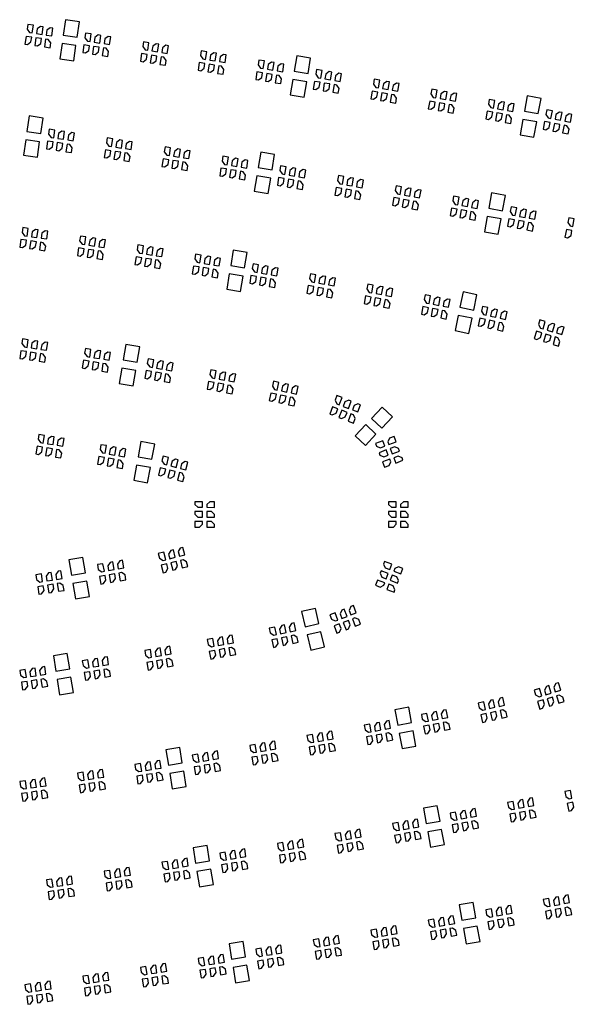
# Model space of a CAD drawing. Header units: millimetres. Extents: x -14 to 154, y 14 to 91.
# Drawn here: x 76.2 to 115.6, y 17.6 to 87.4 of the extents above; entities that cross this region are included whole.
import ezdxf

# ---------------------------------------------------------------- set-up
doc = ezdxf.new("R2010")
doc.units = ezdxf.units.MM
doc.header["$MEASUREMENT"] = 0
doc.layers.add('top - solder resist', color=120, linetype='Continuous', true_color=0x00ffcc)

msp = doc.modelspace()

# ---------------------------------------------------------------- linework, layer by layer
at = {"layer": 'top - solder resist'}
for points in [[(80.492, 87.214), (79.503, 87.361), (79.341, 86.273), (80.33, 86.126)], [(77.222, 86.963), (76.827, 87.021), (76.777, 86.683), (76.953, 86.447), (77.143, 86.419)], [(77.835, 86.318), (77.915, 86.862), (77.725, 86.89), (77.489, 86.714), (77.44, 86.376)], [(78.528, 86.216), (78.608, 86.76), (78.418, 86.788), (78.182, 86.613), (78.132, 86.274)], [(76.703, 86.18), (76.624, 85.636), (76.814, 85.608), (77.05, 85.784), (77.099, 86.122)], [(77.396, 86.079), (77.316, 85.535), (77.506, 85.507), (77.742, 85.683), (77.792, 86.021)], [(78.009, 85.433), (78.405, 85.375), (78.454, 85.714), (78.279, 85.95), (78.089, 85.977)], [(81.322, 86.357), (80.926, 86.416), (80.875, 86.078), (81.05, 85.841), (81.24, 85.813)], [(81.932, 85.709), (82.014, 86.252), (81.824, 86.281), (81.587, 86.106), (81.537, 85.768)], [(82.624, 85.604), (82.706, 86.148), (82.516, 86.177), (82.28, 86.002), (82.229, 85.664)], [(80.242, 85.532), (79.253, 85.679), (79.091, 84.591), (80.08, 84.444)], [(80.8, 85.576), (80.718, 85.032), (80.908, 85.003), (81.144, 85.178), (81.195, 85.516)], [(81.492, 85.471), (81.41, 84.928), (81.6, 84.899), (81.836, 85.074), (81.887, 85.412)], [(82.102, 84.823), (82.498, 84.764), (82.549, 85.102), (82.374, 85.339), (82.184, 85.367)], [(85.419, 85.733), (85.023, 85.795), (84.971, 85.457), (85.145, 85.219), (85.335, 85.19)], [(86.026, 85.083), (86.11, 85.626), (85.921, 85.656), (85.683, 85.482), (85.631, 85.144)], [(86.718, 84.976), (86.802, 85.519), (86.612, 85.549), (86.375, 85.375), (86.323, 85.037)], [(89.513, 85.093), (89.118, 85.156), (89.064, 84.818), (89.237, 84.58), (89.427, 84.55)], [(84.893, 84.954), (84.809, 84.411), (84.999, 84.382), (85.236, 84.555), (85.289, 84.893)], [(85.585, 84.847), (85.501, 84.304), (85.691, 84.275), (85.928, 84.448), (85.981, 84.786)], [(86.193, 84.197), (86.588, 84.136), (86.64, 84.474), (86.467, 84.711), (86.277, 84.74)], [(90.118, 84.44), (90.204, 84.984), (90.015, 85.014), (89.777, 84.841), (89.723, 84.503)], [(90.809, 84.33), (90.896, 84.874), (90.706, 84.904), (90.468, 84.731), (90.414, 84.393)], [(93.605, 84.437), (93.21, 84.501), (93.155, 84.163), (93.327, 83.925), (93.516, 83.894)], [(96.878, 84.634), (95.891, 84.797), (95.712, 83.711), (96.698, 83.548)], [(88.985, 84.317), (88.898, 83.774), (89.088, 83.743), (89.326, 83.916), (89.38, 84.254)], [(89.676, 84.207), (89.59, 83.664), (89.779, 83.634), (90.017, 83.806), (90.071, 84.144)], [(90.281, 83.554), (90.676, 83.491), (90.73, 83.829), (90.557, 84.067), (90.367, 84.097)], [(94.207, 83.781), (94.296, 84.324), (94.106, 84.355), (93.867, 84.183), (93.812, 83.845)], [(94.898, 83.668), (94.987, 84.211), (94.797, 84.242), (94.558, 84.07), (94.503, 83.733)], [(97.694, 83.763), (97.299, 83.829), (97.243, 83.491), (97.414, 83.252), (97.603, 83.22)], [(93.073, 83.662), (92.985, 83.119), (93.174, 83.088), (93.413, 83.26), (93.468, 83.598)], [(93.764, 83.549), (93.675, 83.006), (93.865, 82.976), (94.104, 83.147), (94.159, 83.485)], [(94.366, 82.894), (94.761, 82.829), (94.816, 83.167), (94.644, 83.406), (94.455, 83.437)], [(96.601, 82.956), (95.614, 83.119), (95.435, 82.034), (96.421, 81.871)], [(98.293, 83.105), (98.384, 83.647), (98.195, 83.679), (97.955, 83.508), (97.899, 83.171)], [(98.984, 82.989), (99.075, 83.532), (98.885, 83.563), (98.646, 83.393), (98.589, 83.055)], [(101.78, 83.072), (101.386, 83.14), (101.328, 82.803), (101.498, 82.563), (101.687, 82.53)], [(97.159, 82.99), (97.068, 82.448), (97.258, 82.416), (97.497, 82.587), (97.554, 82.924)], [(97.849, 82.875), (97.759, 82.332), (97.948, 82.301), (98.187, 82.472), (98.244, 82.809)], [(98.449, 82.217), (98.844, 82.151), (98.9, 82.488), (98.729, 82.728), (98.54, 82.759)], [(102.377, 82.412), (102.47, 82.954), (102.281, 82.986), (102.041, 82.817), (101.983, 82.479)], [(103.067, 82.293), (103.16, 82.836), (102.971, 82.868), (102.73, 82.698), (102.673, 82.361)], [(105.863, 82.365), (105.469, 82.434), (105.41, 82.098), (105.579, 81.857), (105.768, 81.824)], [(101.242, 82.302), (101.149, 81.76), (101.338, 81.728), (101.578, 81.897), (101.636, 82.235)], [(101.932, 82.184), (101.839, 81.642), (102.028, 81.609), (102.268, 81.779), (102.326, 82.116)], [(102.529, 81.523), (102.923, 81.456), (102.981, 81.793), (102.811, 82.033), (102.622, 82.065)], [(106.458, 81.702), (106.553, 82.244), (106.364, 82.277), (106.123, 82.108), (106.064, 81.772)], [(107.147, 81.581), (107.242, 82.123), (107.053, 82.156), (106.812, 81.987), (106.753, 81.651)], [(109.944, 81.642), (109.55, 81.713), (109.489, 81.376), (109.657, 81.135), (109.846, 81.101)], [(113.219, 81.787), (112.235, 81.966), (112.039, 80.883), (113.023, 80.705)], [(105.322, 81.597), (105.227, 81.056), (105.416, 81.022), (105.657, 81.191), (105.716, 81.528)], [(106.012, 81.476), (105.917, 80.934), (106.106, 80.901), (106.346, 81.07), (106.406, 81.407)], [(106.606, 80.813), (107, 80.744), (107.059, 81.081), (106.89, 81.322), (106.701, 81.355)], [(110.535, 80.977), (110.633, 81.518), (110.444, 81.552), (110.202, 81.384), (110.142, 81.048)], [(111.224, 80.853), (111.322, 81.394), (111.133, 81.428), (110.891, 81.261), (110.831, 80.924)], [(114.021, 80.903), (113.628, 80.975), (113.566, 80.639), (113.733, 80.397), (113.922, 80.362)], [(77.91, 80.393), (76.92, 80.538), (76.761, 79.449), (77.751, 79.305)], [(109.4, 80.876), (109.302, 80.335), (109.491, 80.301), (109.733, 80.469), (109.793, 80.806)], [(110.089, 80.752), (109.991, 80.211), (110.18, 80.177), (110.422, 80.345), (110.482, 80.682)], [(110.68, 80.087), (111.074, 80.017), (111.134, 80.353), (110.967, 80.595), (110.778, 80.629)], [(112.915, 80.114), (111.931, 80.293), (111.735, 79.211), (112.719, 79.032)], [(114.61, 80.236), (114.71, 80.777), (114.521, 80.812), (114.279, 80.644), (114.217, 80.308)], [(115.299, 80.109), (115.398, 80.65), (115.209, 80.685), (114.967, 80.518), (114.905, 80.182)], [(78.746, 79.537), (78.35, 79.596), (78.3, 79.257), (78.475, 79.021), (78.665, 78.993)], [(113.474, 80.139), (113.375, 79.599), (113.564, 79.564), (113.806, 79.731), (113.868, 80.067)], [(114.163, 80.013), (114.063, 79.472), (114.252, 79.437), (114.494, 79.604), (114.556, 79.941)], [(114.752, 79.346), (115.145, 79.273), (115.207, 79.61), (115.04, 79.852), (114.851, 79.887)], [(77.664, 78.711), (76.675, 78.855), (76.516, 77.767), (77.505, 77.622)], [(79.357, 78.89), (79.438, 79.434), (79.248, 79.462), (79.012, 79.287), (78.962, 78.949)], [(80.05, 78.787), (80.13, 79.331), (79.941, 79.359), (79.704, 79.184), (79.654, 78.846)], [(82.851, 78.919), (82.456, 78.98), (82.404, 78.642), (82.578, 78.405), (82.768, 78.375)], [(83.46, 78.269), (83.543, 78.813), (83.353, 78.842), (83.116, 78.668), (83.064, 78.33)], [(78.225, 78.755), (78.144, 78.211), (78.334, 78.183), (78.571, 78.358), (78.621, 78.696)], [(78.918, 78.652), (78.837, 78.108), (79.027, 78.08), (79.263, 78.255), (79.313, 78.593)], [(79.529, 78.005), (79.925, 77.946), (79.975, 78.285), (79.8, 78.521), (79.61, 78.549)], [(82.327, 78.14), (82.243, 77.596), (82.433, 77.567), (82.67, 77.741), (82.722, 78.079)], [(84.152, 78.163), (84.235, 78.707), (84.045, 78.736), (83.808, 78.562), (83.756, 78.224)], [(86.954, 78.281), (86.559, 78.344), (86.505, 78.006), (86.678, 77.768), (86.868, 77.738)], [(87.559, 77.628), (87.645, 78.171), (87.456, 78.201), (87.218, 78.028), (87.164, 77.691)], [(83.019, 78.033), (82.935, 77.49), (83.125, 77.461), (83.362, 77.635), (83.414, 77.973)], [(83.627, 77.383), (84.022, 77.323), (84.074, 77.661), (83.9, 77.898), (83.711, 77.927)], [(86.425, 77.504), (86.339, 76.961), (86.529, 76.931), (86.767, 77.104), (86.821, 77.441)], [(88.25, 77.518), (88.337, 78.061), (88.147, 78.091), (87.909, 77.919), (87.855, 77.581)], [(91.053, 77.622), (90.658, 77.686), (90.603, 77.349), (90.775, 77.11), (90.964, 77.079)], [(91.655, 76.966), (91.744, 77.508), (91.554, 77.539), (91.315, 77.368), (91.26, 77.03)], [(94.33, 77.815), (93.344, 77.979), (93.163, 76.894), (94.15, 76.73)], [(87.117, 77.394), (87.031, 76.851), (87.22, 76.821), (87.458, 76.994), (87.512, 77.332)], [(87.722, 76.741), (88.117, 76.679), (88.171, 77.016), (87.998, 77.254), (87.808, 77.284)], [(90.521, 76.848), (90.432, 76.305), (90.621, 76.274), (90.86, 76.445), (90.916, 76.783)], [(92.346, 76.852), (92.435, 77.395), (92.245, 77.426), (92.006, 77.255), (91.951, 76.917)], [(95.149, 76.942), (94.755, 77.009), (94.698, 76.671), (94.868, 76.432), (95.057, 76.4)], [(95.747, 76.283), (95.839, 76.825), (95.65, 76.857), (95.41, 76.687), (95.353, 76.35)], [(96.438, 76.166), (96.529, 76.708), (96.34, 76.74), (96.1, 76.57), (96.043, 76.233)], [(91.212, 76.734), (91.123, 76.192), (91.312, 76.161), (91.551, 76.332), (91.606, 76.67)], [(91.813, 76.078), (92.208, 76.014), (92.263, 76.351), (92.092, 76.59), (91.902, 76.621)], [(94.051, 76.138), (93.065, 76.302), (92.884, 75.217), (93.87, 75.053)], [(94.613, 76.171), (94.521, 75.628), (94.71, 75.596), (94.95, 75.767), (95.007, 76.104)], [(95.303, 76.054), (95.211, 75.511), (95.401, 75.479), (95.64, 75.65), (95.697, 75.987)], [(99.241, 76.242), (98.847, 76.31), (98.789, 75.973), (98.958, 75.733), (99.147, 75.7)], [(99.836, 75.58), (99.931, 76.121), (99.742, 76.154), (99.501, 75.985), (99.442, 75.648)], [(95.901, 75.395), (96.296, 75.328), (96.353, 75.665), (96.182, 75.905), (95.993, 75.937)], [(98.701, 75.473), (98.607, 74.931), (98.796, 74.898), (99.037, 75.067), (99.095, 75.404)], [(99.391, 75.353), (99.296, 74.811), (99.486, 74.778), (99.726, 74.947), (99.785, 75.284)], [(100.526, 75.459), (100.621, 76.001), (100.431, 76.034), (100.191, 75.865), (100.132, 75.528)], [(103.33, 75.521), (102.936, 75.592), (102.876, 75.255), (103.044, 75.014), (103.233, 74.98)], [(103.922, 74.856), (104.019, 75.398), (103.83, 75.432), (103.589, 75.264), (103.528, 74.927)], [(99.986, 74.691), (100.38, 74.622), (100.439, 74.959), (100.27, 75.199), (100.081, 75.232)], [(102.786, 74.755), (102.689, 74.214), (102.878, 74.18), (103.12, 74.348), (103.18, 74.685)], [(104.611, 74.733), (104.708, 75.274), (104.519, 75.308), (104.278, 75.14), (104.217, 74.803)], [(107.415, 74.782), (107.022, 74.854), (106.96, 74.518), (107.127, 74.275), (107.316, 74.241)], [(108.004, 74.114), (108.104, 74.655), (107.915, 74.69), (107.673, 74.523), (107.611, 74.186)], [(110.695, 74.912), (109.712, 75.095), (109.511, 74.013), (110.494, 73.83)], [(103.475, 74.632), (103.378, 74.09), (103.567, 74.056), (103.809, 74.224), (103.869, 74.561)], [(104.067, 73.967), (104.461, 73.896), (104.521, 74.233), (104.353, 74.474), (104.164, 74.508)], [(106.868, 74.018), (106.769, 73.477), (106.957, 73.442), (107.2, 73.609), (107.261, 73.946)], [(108.693, 73.987), (108.792, 74.528), (108.603, 74.563), (108.361, 74.396), (108.299, 74.06)], [(111.497, 74.024), (111.104, 74.098), (111.04, 73.762), (111.206, 73.519), (111.395, 73.483)], [(107.556, 73.891), (107.457, 73.35), (107.646, 73.316), (107.888, 73.483), (107.95, 73.819)], [(108.145, 73.224), (108.539, 73.151), (108.601, 73.488), (108.434, 73.73), (108.245, 73.765)], [(110.384, 73.24), (109.401, 73.423), (109.199, 72.342), (110.183, 72.159)], [(110.946, 73.262), (110.844, 72.722), (111.033, 72.686), (111.276, 72.852), (111.339, 73.188)], [(112.083, 73.354), (112.185, 73.894), (111.996, 73.93), (111.753, 73.764), (111.69, 73.428)], [(112.771, 73.224), (112.873, 73.764), (112.684, 73.8), (112.441, 73.634), (112.378, 73.298)], [(115.58, 73.249), (115.188, 73.327), (115.121, 72.992), (115.284, 72.747), (115.472, 72.71)], [(76.86, 72.574), (76.465, 72.632), (76.415, 72.293), (76.591, 72.058), (76.781, 72.03)], [(111.634, 73.133), (111.532, 72.592), (111.721, 72.557), (111.964, 72.723), (112.027, 73.059)], [(112.22, 72.463), (112.613, 72.389), (112.677, 72.725), (112.511, 72.968), (112.322, 73.003)], [(77.474, 71.929), (77.553, 72.474), (77.363, 72.501), (77.127, 72.325), (77.078, 71.987)], [(78.167, 71.829), (78.246, 72.373), (78.056, 72.401), (77.82, 72.225), (77.771, 71.886)], [(80.949, 71.97), (80.553, 72.03), (80.502, 71.692), (80.676, 71.455), (80.866, 71.426)], [(81.558, 71.321), (81.641, 71.865), (81.451, 71.894), (81.214, 71.719), (81.163, 71.381)], [(115.021, 72.494), (114.914, 71.954), (115.102, 71.917), (115.347, 72.08), (115.414, 72.415)], [(76.342, 71.791), (76.263, 71.247), (76.453, 71.219), (76.689, 71.395), (76.738, 71.733)], [(77.035, 71.69), (76.956, 71.146), (77.146, 71.118), (77.382, 71.294), (77.431, 71.632)], [(77.649, 71.045), (78.044, 70.987), (78.094, 71.326), (77.918, 71.562), (77.728, 71.589)], [(80.426, 71.19), (80.343, 70.646), (80.533, 70.617), (80.77, 70.791), (80.821, 71.129)], [(82.25, 71.216), (82.333, 71.76), (82.143, 71.788), (81.906, 71.614), (81.855, 71.276)], [(85.033, 71.339), (84.638, 71.402), (84.585, 71.064), (84.757, 70.826), (84.947, 70.796)], [(85.638, 70.686), (85.725, 71.229), (85.535, 71.259), (85.297, 71.087), (85.243, 70.749)], [(81.118, 71.084), (81.035, 70.541), (81.225, 70.512), (81.462, 70.686), (81.513, 71.024)], [(81.727, 70.436), (82.123, 70.375), (82.174, 70.714), (82, 70.95), (81.81, 70.979)], [(84.505, 70.562), (84.419, 70.019), (84.608, 69.989), (84.846, 70.162), (84.9, 70.499)], [(86.33, 70.576), (86.416, 71.12), (86.226, 71.15), (85.988, 70.977), (85.935, 70.639)], [(89.114, 70.681), (88.719, 70.746), (88.663, 70.409), (88.834, 70.17), (89.024, 70.138)], [(89.714, 70.024), (89.804, 70.567), (89.615, 70.598), (89.376, 70.427), (89.32, 70.089)], [(90.405, 69.91), (90.495, 70.452), (90.305, 70.484), (90.066, 70.313), (90.01, 69.975)], [(92.382, 70.87), (91.396, 71.036), (91.213, 69.951), (92.199, 69.785)], [(85.196, 70.452), (85.11, 69.909), (85.3, 69.879), (85.538, 70.052), (85.591, 70.39)], [(85.802, 69.8), (86.197, 69.737), (86.25, 70.075), (86.077, 70.313), (85.888, 70.343)], [(88.58, 69.908), (88.49, 69.365), (88.68, 69.334), (88.919, 69.505), (88.975, 69.842)], [(89.271, 69.793), (89.181, 69.251), (89.37, 69.22), (89.61, 69.391), (89.665, 69.728)], [(93.189, 69.996), (92.795, 70.064), (92.737, 69.727), (92.907, 69.487), (93.096, 69.454)], [(93.786, 69.335), (93.879, 69.877), (93.69, 69.91), (93.45, 69.74), (93.392, 69.403)], [(94.476, 69.217), (94.569, 69.759), (94.38, 69.791), (94.14, 69.622), (94.081, 69.284)], [(89.872, 69.137), (90.266, 69.071), (90.322, 69.409), (90.151, 69.648), (89.961, 69.679)], [(92.099, 69.193), (91.113, 69.36), (90.93, 68.275), (91.916, 68.109)], [(92.651, 69.226), (92.558, 68.684), (92.747, 68.652), (92.987, 68.821), (93.045, 69.159)], [(93.341, 69.108), (93.247, 68.566), (93.437, 68.533), (93.677, 68.703), (93.735, 69.04)], [(97.26, 69.285), (96.867, 69.355), (96.806, 69.019), (96.975, 68.777), (97.164, 68.744)], [(97.853, 68.621), (97.949, 69.162), (97.76, 69.196), (97.519, 69.028), (97.459, 68.691)], [(98.542, 68.497), (98.639, 69.039), (98.45, 69.073), (98.208, 68.904), (98.148, 68.568)], [(93.937, 68.447), (94.331, 68.379), (94.389, 68.716), (94.22, 68.956), (94.031, 68.989)], [(96.717, 68.519), (96.62, 67.977), (96.809, 67.943), (97.051, 68.112), (97.111, 68.448)], [(97.406, 68.396), (97.309, 67.854), (97.498, 67.82), (97.74, 67.989), (97.8, 68.325)], [(101.327, 68.549), (100.933, 68.622), (100.871, 68.285), (101.038, 68.043), (101.227, 68.008)], [(101.915, 67.881), (102.015, 68.422), (101.826, 68.457), (101.584, 68.29), (101.522, 67.954)], [(97.999, 67.731), (98.392, 67.661), (98.452, 67.997), (98.284, 68.239), (98.095, 68.272)], [(100.779, 67.786), (100.679, 67.245), (100.868, 67.21), (101.11, 67.377), (101.172, 67.713)], [(102.604, 67.754), (102.703, 68.295), (102.515, 68.33), (102.272, 68.163), (102.21, 67.827)], [(105.388, 67.79), (104.996, 67.865), (104.932, 67.529), (105.097, 67.286), (105.286, 67.25)], [(105.973, 67.119), (106.076, 67.659), (105.888, 67.695), (105.644, 67.53), (105.58, 67.194)], [(108.677, 67.868), (107.699, 68.074), (107.472, 66.997), (108.451, 66.792)], [(101.467, 67.659), (101.367, 67.118), (101.556, 67.083), (101.799, 67.25), (101.861, 67.586)], [(102.056, 66.991), (102.449, 66.918), (102.511, 67.254), (102.344, 67.497), (102.156, 67.532)], [(104.837, 67.03), (104.734, 66.489), (104.922, 66.453), (105.166, 66.619), (105.23, 66.955)], [(106.661, 66.988), (106.764, 67.528), (106.575, 67.564), (106.332, 67.399), (106.268, 67.063)], [(109.452, 66.96), (109.061, 67.046), (108.988, 66.712), (109.147, 66.464), (109.334, 66.423)], [(105.524, 66.899), (105.421, 66.359), (105.61, 66.323), (105.853, 66.488), (105.917, 66.824)], [(106.109, 66.228), (106.502, 66.153), (106.566, 66.489), (106.401, 66.732), (106.212, 66.768)], [(108.328, 66.205), (107.349, 66.41), (107.123, 65.334), (108.101, 65.128)], [(110.018, 66.273), (110.136, 66.811), (109.948, 66.852), (109.701, 66.693), (109.628, 66.359)], [(110.702, 66.124), (110.82, 66.661), (110.632, 66.702), (110.384, 66.543), (110.311, 66.209)], [(108.88, 66.216), (108.762, 65.678), (108.949, 65.637), (109.197, 65.796), (109.27, 66.13)], [(109.563, 66.066), (109.446, 65.529), (109.633, 65.488), (109.881, 65.646), (109.954, 65.98)], [(110.129, 65.379), (110.52, 65.293), (110.593, 65.627), (110.435, 65.875), (110.247, 65.916)], [(113.522, 65.986), (113.139, 66.103), (113.039, 65.776), (113.177, 65.516), (113.361, 65.46)], [(114.03, 65.256), (114.191, 65.782), (114.008, 65.838), (113.748, 65.7), (113.648, 65.373)], [(114.7, 65.051), (114.861, 65.577), (114.677, 65.633), (114.417, 65.495), (114.317, 65.168)], [(112.891, 65.29), (112.73, 64.764), (112.914, 64.708), (113.173, 64.846), (113.273, 65.173)], [(113.56, 65.086), (113.399, 64.56), (113.583, 64.504), (113.843, 64.642), (113.943, 64.969)], [(114.069, 64.355), (114.451, 64.238), (114.551, 64.565), (114.413, 64.825), (114.23, 64.881)], [(76.852, 64.689), (76.456, 64.749), (76.405, 64.411), (76.58, 64.174), (76.77, 64.146)], [(77.462, 64.042), (77.544, 64.586), (77.354, 64.614), (77.117, 64.439), (77.067, 64.101)], [(78.155, 63.938), (78.236, 64.482), (78.046, 64.51), (77.81, 64.336), (77.759, 63.997)], [(84.758, 64.173), (83.771, 64.337), (83.591, 63.252), (84.577, 63.088)], [(76.33, 63.908), (76.248, 63.364), (76.438, 63.336), (76.675, 63.511), (76.726, 63.849)], [(77.022, 63.804), (76.941, 63.26), (77.131, 63.232), (77.367, 63.407), (77.418, 63.745)], [(77.633, 63.157), (78.029, 63.097), (78.079, 63.436), (77.904, 63.672), (77.715, 63.701)], [(81.305, 64.003), (80.91, 64.067), (80.856, 63.729), (81.028, 63.491), (81.218, 63.46)], [(81.909, 63.349), (81.996, 63.892), (81.807, 63.923), (81.568, 63.75), (81.514, 63.413)], [(82.6, 63.238), (82.687, 63.781), (82.498, 63.811), (82.259, 63.639), (82.205, 63.301)], [(80.775, 63.227), (80.688, 62.684), (80.877, 62.654), (81.116, 62.826), (81.17, 63.164)], [(81.466, 63.116), (81.379, 62.573), (81.569, 62.543), (81.807, 62.715), (81.861, 63.053)], [(82.07, 62.462), (82.465, 62.399), (82.519, 62.736), (82.347, 62.975), (82.157, 63.005)], [(85.751, 63.269), (85.357, 63.337), (85.299, 63), (85.469, 62.76), (85.658, 62.727)], [(86.348, 62.609), (86.441, 63.151), (86.252, 63.183), (86.011, 63.014), (85.954, 62.677)], [(87.038, 62.49), (87.131, 63.032), (86.941, 63.065), (86.701, 62.895), (86.643, 62.558)], [(84.479, 62.496), (83.492, 62.66), (83.312, 61.575), (84.298, 61.411)], [(85.213, 62.499), (85.12, 61.957), (85.309, 61.925), (85.549, 62.095), (85.607, 62.432)], [(85.903, 62.381), (85.81, 61.839), (85.999, 61.806), (86.239, 61.976), (86.297, 62.313)], [(86.5, 61.72), (86.894, 61.653), (86.952, 61.99), (86.782, 62.23), (86.593, 62.262)], [(90.188, 62.49), (89.795, 62.561), (89.734, 62.225), (89.901, 61.983), (90.09, 61.949)], [(90.779, 61.823), (90.877, 62.365), (90.688, 62.399), (90.446, 62.231), (90.385, 61.895)], [(91.467, 61.698), (91.566, 62.239), (91.377, 62.274), (91.135, 62.106), (91.074, 61.77)], [(89.643, 61.725), (89.544, 61.184), (89.733, 61.149), (89.975, 61.317), (90.036, 61.653)], [(90.332, 61.6), (90.233, 61.059), (90.422, 61.024), (90.664, 61.192), (90.725, 61.528)], [(90.922, 60.933), (91.315, 60.862), (91.377, 61.198), (91.209, 61.44), (91.02, 61.475)], [(94.628, 61.66), (94.237, 61.742), (94.167, 61.407), (94.328, 61.161), (94.516, 61.122)], [(95.201, 60.979), (95.314, 61.517), (95.126, 61.556), (94.88, 61.395), (94.81, 61.06)], [(95.886, 60.835), (95.999, 61.374), (95.811, 61.413), (95.565, 61.252), (95.495, 60.917)], [(94.063, 60.91), (93.951, 60.372), (94.138, 60.332), (94.385, 60.493), (94.455, 60.828)], [(94.748, 60.767), (94.636, 60.228), (94.824, 60.189), (95.07, 60.35), (95.14, 60.685)], [(99.112, 60.586), (98.739, 60.73), (98.616, 60.411), (98.735, 60.142), (98.914, 60.073)], [(95.321, 60.085), (95.712, 60.003), (95.782, 60.338), (95.621, 60.584), (95.433, 60.624)], [(99.568, 59.821), (99.765, 60.335), (99.586, 60.404), (99.317, 60.284), (99.194, 59.965)], [(100.221, 59.57), (100.418, 60.083), (100.239, 60.152), (99.97, 60.033), (99.847, 59.714)], [(98.433, 59.937), (98.236, 59.423), (98.415, 59.354), (98.684, 59.474), (98.806, 59.793)], [(99.086, 59.685), (98.889, 59.172), (99.068, 59.103), (99.337, 59.222), (99.46, 59.541)], [(99.542, 58.92), (99.915, 58.777), (100.038, 59.096), (99.919, 59.365), (99.74, 59.434)], [(102.684, 59.223), (101.958, 59.91), (101.202, 59.11), (101.928, 58.423)], [(101.516, 57.987), (100.79, 58.674), (100.034, 57.875), (100.76, 57.188)], [(78.011, 57.912), (77.616, 57.975), (77.562, 57.637), (77.734, 57.399), (77.924, 57.368)], [(78.615, 57.258), (78.702, 57.802), (78.512, 57.832), (78.274, 57.659), (78.22, 57.321)], [(79.307, 57.148), (79.393, 57.692), (79.204, 57.722), (78.965, 57.549), (78.912, 57.211)], [(82.401, 57.181), (82.007, 57.25), (81.948, 56.914), (82.116, 56.673), (82.305, 56.639)], [(85.831, 57.295), (84.848, 57.478), (84.646, 56.397), (85.629, 56.213)], [(101.999, 57.53), (101.484, 57.336), (101.552, 57.156), (101.82, 57.035), (102.14, 57.156)], [(102.936, 57.456), (102.794, 57.83), (102.474, 57.709), (102.353, 57.441), (102.421, 57.262)], [(77.482, 57.135), (77.395, 56.592), (77.585, 56.562), (77.823, 56.734), (77.877, 57.072)], [(78.173, 57.025), (78.087, 56.482), (78.276, 56.452), (78.514, 56.624), (78.568, 56.962)], [(78.778, 56.372), (79.173, 56.309), (79.227, 56.647), (79.054, 56.885), (78.864, 56.915)], [(82.994, 56.517), (83.09, 57.059), (82.901, 57.092), (82.66, 56.924), (82.601, 56.587)], [(83.684, 56.395), (83.78, 56.936), (83.591, 56.97), (83.35, 56.801), (83.29, 56.465)], [(102.246, 56.875), (101.731, 56.681), (101.799, 56.501), (102.067, 56.38), (102.387, 56.501)], [(102.668, 56.607), (103.182, 56.801), (103.115, 56.98), (102.847, 57.102), (102.527, 56.981)], [(81.859, 56.413), (81.763, 55.872), (81.952, 55.838), (82.193, 56.007), (82.253, 56.344)], [(82.548, 56.291), (82.452, 55.75), (82.641, 55.716), (82.882, 55.885), (82.942, 56.222)], [(83.142, 55.628), (83.535, 55.558), (83.595, 55.895), (83.427, 56.136), (83.238, 56.169)], [(86.812, 56.347), (86.424, 56.445), (86.341, 56.113), (86.491, 55.86), (86.678, 55.813)], [(87.356, 55.642), (87.491, 56.175), (87.305, 56.222), (87.052, 56.071), (86.968, 55.74)], [(88.035, 55.47), (88.17, 56.004), (87.983, 56.051), (87.731, 55.9), (87.647, 55.568)], [(101.978, 56.026), (102.119, 55.652), (102.439, 55.772), (102.561, 56.04), (102.493, 56.22)], [(102.915, 55.952), (103.429, 56.146), (103.362, 56.325), (103.094, 56.447), (102.774, 56.326)], [(85.519, 55.624), (84.536, 55.807), (84.335, 54.725), (85.318, 54.542)], [(86.216, 55.621), (86.082, 55.087), (86.268, 55.04), (86.52, 55.191), (86.604, 55.523)], [(86.895, 55.449), (86.76, 54.916), (86.946, 54.869), (87.199, 55.019), (87.283, 55.351)], [(87.439, 54.744), (87.827, 54.646), (87.91, 54.978), (87.76, 55.231), (87.574, 55.278)], [(89.22, 53.211), (88.67, 53.211), (88.67, 53.019), (88.878, 52.811), (89.22, 52.811)], [(90.07, 52.81), (90.07, 53.21), (89.728, 53.21), (89.52, 53.003), (89.52, 52.811)], [(102.958, 53.211), (102.408, 53.211), (102.408, 53.019), (102.616, 52.811), (102.958, 52.811)], [(103.808, 52.811), (103.808, 53.211), (103.466, 53.211), (103.258, 53.003), (103.258, 52.811)], [(89.22, 52.511), (88.67, 52.511), (88.67, 52.319), (88.878, 52.111), (89.22, 52.111)], [(89.52, 52.111), (90.07, 52.11), (90.07, 52.302), (89.862, 52.51), (89.52, 52.511)], [(102.958, 52.511), (102.408, 52.511), (102.408, 52.319), (102.616, 52.111), (102.958, 52.111)], [(103.258, 52.111), (103.808, 52.111), (103.808, 52.303), (103.6, 52.511), (103.258, 52.511)], [(88.67, 51.811), (88.67, 51.411), (89.012, 51.411), (89.22, 51.619), (89.22, 51.811)], [(89.52, 51.411), (90.07, 51.41), (90.07, 51.602), (89.862, 51.81), (89.52, 51.811)], [(102.408, 51.811), (102.408, 51.411), (102.75, 51.411), (102.958, 51.619), (102.958, 51.811)], [(103.258, 51.411), (103.808, 51.411), (103.808, 51.603), (103.6, 51.811), (103.258, 51.811)], [(86.469, 49.631), (86.081, 49.533), (86.165, 49.201), (86.418, 49.051), (86.604, 49.098)], [(87.283, 49.27), (87.147, 49.803), (86.961, 49.756), (86.811, 49.503), (86.895, 49.172)], [(87.961, 49.443), (87.826, 49.976), (87.64, 49.928), (87.489, 49.676), (87.573, 49.344)], [(79.922, 48.006), (80.908, 48.172), (80.725, 49.257), (79.739, 49.091)], [(82.942, 48.4), (82.846, 48.941), (82.657, 48.908), (82.489, 48.667), (82.548, 48.33)], [(83.631, 48.522), (83.536, 49.063), (83.346, 49.03), (83.178, 48.789), (83.238, 48.452)], [(86.969, 48.881), (87.104, 48.348), (87.29, 48.395), (87.44, 48.648), (87.356, 48.98)], [(87.782, 48.52), (88.17, 48.619), (88.086, 48.95), (87.833, 49.101), (87.647, 49.053)], [(102.634, 48.775), (102.119, 48.969), (102.052, 48.79), (102.173, 48.522), (102.493, 48.401)], [(78.568, 47.659), (78.482, 48.202), (78.292, 48.172), (78.119, 47.934), (78.173, 47.596)], [(79.26, 47.769), (79.173, 48.312), (78.983, 48.282), (78.811, 48.044), (78.865, 47.706)], [(82.157, 48.819), (81.763, 48.749), (81.823, 48.413), (82.064, 48.244), (82.253, 48.278)], [(83.386, 47.615), (83.78, 47.685), (83.72, 48.021), (83.479, 48.19), (83.29, 48.157)], [(86.29, 48.709), (86.425, 48.176), (86.612, 48.223), (86.762, 48.476), (86.678, 48.807)], [(102.387, 48.12), (101.872, 48.314), (101.805, 48.135), (101.926, 47.867), (102.246, 47.746)], [(103.288, 48.101), (103.429, 48.476), (103.109, 48.596), (102.841, 48.475), (102.774, 48.295)], [(77.79, 48.092), (77.395, 48.029), (77.449, 47.692), (77.687, 47.519), (77.877, 47.549)], [(78.998, 46.867), (79.393, 46.93), (79.339, 47.267), (79.101, 47.44), (78.912, 47.41)], [(80.205, 46.33), (81.191, 46.496), (81.008, 47.581), (80.022, 47.414)], [(81.911, 47.912), (82.007, 47.371), (82.196, 47.404), (82.365, 47.645), (82.305, 47.982)], [(82.601, 48.034), (82.697, 47.493), (82.886, 47.526), (83.054, 47.767), (82.994, 48.104)], [(101.625, 47.659), (101.484, 47.285), (101.804, 47.165), (102.072, 47.286), (102.14, 47.465)], [(102.527, 47.64), (103.041, 47.446), (103.109, 47.626), (102.988, 47.894), (102.668, 48.015)], [(77.529, 47.19), (77.616, 46.647), (77.805, 46.677), (77.978, 46.915), (77.924, 47.253)], [(78.22, 47.3), (78.307, 46.757), (78.496, 46.787), (78.669, 47.025), (78.615, 47.363)], [(102.28, 46.985), (102.794, 46.791), (102.862, 46.971), (102.741, 47.239), (102.421, 47.36)], [(96.5, 44.353), (97.473, 44.585), (97.218, 45.655), (96.245, 45.423)], [(99.46, 45.08), (99.262, 45.593), (99.083, 45.524), (98.964, 45.255), (99.086, 44.936)], [(100.113, 45.331), (99.915, 45.845), (99.736, 45.776), (99.617, 45.507), (99.74, 45.188)], [(98.609, 45.342), (98.236, 45.198), (98.358, 44.879), (98.627, 44.759), (98.806, 44.828)], [(99.194, 44.656), (99.392, 44.143), (99.571, 44.212), (99.69, 44.481), (99.568, 44.8)], [(100.045, 44.395), (100.418, 44.538), (100.296, 44.857), (100.027, 44.977), (99.847, 44.908)], [(94.342, 44.331), (93.951, 44.25), (94.02, 43.915), (94.267, 43.754), (94.455, 43.793)], [(95.14, 43.936), (95.027, 44.475), (94.839, 44.435), (94.678, 44.189), (94.748, 43.854)], [(95.825, 44.079), (95.712, 44.618), (95.525, 44.579), (95.363, 44.332), (95.433, 43.998)], [(96.894, 42.699), (97.867, 42.931), (97.612, 44.001), (96.639, 43.769)], [(98.541, 44.405), (98.739, 43.891), (98.918, 43.96), (99.037, 44.229), (98.914, 44.548)], [(89.938, 43.509), (89.544, 43.437), (89.606, 43.101), (89.847, 42.934), (90.036, 42.968)], [(90.725, 43.093), (90.627, 43.634), (90.438, 43.6), (90.27, 43.358), (90.332, 43.022)], [(91.414, 43.218), (91.315, 43.759), (91.127, 43.725), (90.959, 43.483), (91.02, 43.147)], [(94.124, 43.418), (94.237, 42.879), (94.425, 42.919), (94.586, 43.165), (94.516, 43.499)], [(94.81, 43.561), (94.922, 43.022), (95.11, 43.062), (95.271, 43.308), (95.201, 43.643)], [(95.607, 43.166), (95.999, 43.247), (95.929, 43.582), (95.683, 43.743), (95.495, 43.704)], [(85.514, 42.732), (85.12, 42.664), (85.178, 42.327), (85.418, 42.157), (85.607, 42.19)], [(86.297, 42.308), (86.204, 42.85), (86.015, 42.818), (85.845, 42.577), (85.903, 42.24)], [(86.987, 42.427), (86.894, 42.969), (86.705, 42.936), (86.535, 42.696), (86.593, 42.359)], [(89.696, 42.601), (89.795, 42.06), (89.984, 42.094), (90.151, 42.336), (90.09, 42.673)], [(90.385, 42.726), (90.484, 42.185), (90.672, 42.22), (90.84, 42.461), (90.779, 42.798)], [(91.172, 42.31), (91.566, 42.382), (91.505, 42.718), (91.263, 42.886), (91.074, 42.852)], [(78.806, 41.213), (79.794, 41.367), (79.625, 42.454), (78.637, 42.3)], [(81.083, 42), (80.688, 41.937), (80.742, 41.599), (80.981, 41.427), (81.17, 41.457)], [(81.861, 41.568), (81.774, 42.111), (81.584, 42.081), (81.412, 41.843), (81.466, 41.505)], [(82.552, 41.68), (82.465, 42.223), (82.275, 42.192), (82.103, 41.954), (82.157, 41.616)], [(85.264, 41.826), (85.357, 41.284), (85.546, 41.317), (85.716, 41.557), (85.658, 41.894)], [(85.954, 41.945), (86.047, 41.403), (86.236, 41.435), (86.406, 41.675), (86.348, 42.012)], [(86.736, 41.521), (87.131, 41.589), (87.073, 41.926), (86.833, 42.096), (86.643, 42.063)], [(76.644, 41.316), (76.248, 41.257), (76.299, 40.919), (76.536, 40.744), (76.726, 40.772)], [(77.418, 40.876), (77.336, 41.42), (77.146, 41.392), (76.972, 41.155), (77.022, 40.817)], [(78.11, 40.98), (78.029, 41.524), (77.839, 41.495), (77.664, 41.259), (77.715, 40.921)], [(80.823, 41.098), (80.91, 40.555), (81.1, 40.585), (81.272, 40.823), (81.218, 41.161)], [(81.514, 41.209), (81.601, 40.666), (81.791, 40.696), (81.963, 40.935), (81.909, 41.272)], [(82.292, 40.777), (82.687, 40.84), (82.633, 41.178), (82.395, 41.35), (82.205, 41.32)], [(76.374, 40.416), (76.456, 39.872), (76.646, 39.901), (76.821, 40.137), (76.77, 40.476)], [(77.067, 40.52), (77.148, 39.976), (77.338, 40.005), (77.513, 40.241), (77.462, 40.579)], [(77.841, 40.08), (78.236, 40.139), (78.185, 40.478), (77.949, 40.652), (77.759, 40.624)], [(79.067, 39.533), (80.055, 39.687), (79.886, 40.774), (78.898, 40.62)], [(113.113, 39.974), (112.73, 39.857), (112.83, 39.53), (113.09, 39.392), (113.273, 39.448)], [(113.943, 39.653), (113.782, 40.179), (113.598, 40.122), (113.46, 39.863), (113.56, 39.536)], [(114.612, 39.857), (114.451, 40.383), (114.268, 40.327), (114.13, 40.067), (114.23, 39.74)], [(109.954, 38.641), (109.836, 39.178), (109.649, 39.137), (109.49, 38.889), (109.563, 38.555)], [(110.638, 38.791), (110.52, 39.328), (110.333, 39.287), (110.174, 39.039), (110.247, 38.705)], [(112.978, 39.044), (113.139, 38.518), (113.323, 38.574), (113.461, 38.834), (113.361, 39.161)], [(113.648, 39.249), (113.809, 38.723), (113.992, 38.779), (114.13, 39.039), (114.03, 39.366)], [(114.478, 38.927), (114.861, 39.044), (114.761, 39.371), (114.501, 39.509), (114.317, 39.453)], [(103.056, 37.384), (104.038, 37.569), (103.836, 38.65), (102.853, 38.465)], [(106.605, 37.928), (106.502, 38.468), (106.313, 38.432), (106.148, 38.189), (106.212, 37.853)], [(109.153, 39.028), (108.762, 38.943), (108.835, 38.609), (109.083, 38.45), (109.27, 38.491)], [(110.429, 37.875), (110.82, 37.96), (110.747, 38.294), (110.499, 38.453), (110.311, 38.412)], [(102.549, 37.162), (102.449, 37.703), (102.26, 37.668), (102.094, 37.426), (102.156, 37.09)], [(105.127, 38.207), (104.734, 38.132), (104.798, 37.796), (105.041, 37.63), (105.23, 37.666)], [(105.917, 37.797), (105.814, 38.338), (105.626, 38.302), (105.46, 38.058), (105.524, 37.722)], [(108.944, 38.113), (109.061, 37.575), (109.249, 37.616), (109.408, 37.864), (109.334, 38.198)], [(109.628, 38.262), (109.745, 37.725), (109.933, 37.766), (110.091, 38.014), (110.018, 38.348)], [(101.072, 37.449), (100.679, 37.376), (100.741, 37.04), (100.984, 36.873), (101.172, 36.908)], [(101.861, 37.035), (101.761, 37.576), (101.572, 37.541), (101.405, 37.299), (101.467, 36.963)], [(103.369, 35.713), (104.352, 35.898), (104.149, 36.979), (103.166, 36.795)], [(104.893, 37.297), (104.996, 36.757), (105.184, 36.792), (105.35, 37.036), (105.286, 37.372)], [(105.58, 37.428), (105.683, 36.887), (105.872, 36.923), (106.037, 37.167), (105.973, 37.503)], [(106.371, 37.018), (106.764, 37.093), (106.7, 37.429), (106.457, 37.594), (106.268, 37.559)], [(97.014, 36.714), (96.62, 36.644), (96.681, 36.307), (96.922, 36.139), (97.111, 36.173)], [(97.8, 36.296), (97.703, 36.837), (97.514, 36.804), (97.346, 36.562), (97.406, 36.226)], [(98.489, 36.419), (98.392, 36.961), (98.203, 36.927), (98.035, 36.685), (98.095, 36.349)], [(100.833, 36.54), (100.933, 36), (101.122, 36.034), (101.289, 36.277), (101.227, 36.613)], [(101.522, 36.668), (101.622, 36.127), (101.811, 36.162), (101.977, 36.404), (101.915, 36.74)], [(102.31, 36.254), (102.703, 36.327), (102.641, 36.663), (102.399, 36.83), (102.21, 36.795)], [(86.795, 34.55), (87.782, 34.71), (87.606, 35.796), (86.619, 35.636)], [(92.952, 36.005), (92.558, 35.937), (92.616, 35.6), (92.856, 35.43), (93.045, 35.463)], [(93.735, 35.582), (93.642, 36.124), (93.452, 36.091), (93.283, 35.851), (93.341, 35.514)], [(94.425, 35.7), (94.331, 36.242), (94.142, 36.21), (93.973, 35.969), (94.031, 35.632)], [(96.77, 35.807), (96.867, 35.266), (97.056, 35.3), (97.224, 35.541), (97.164, 35.878)], [(97.459, 35.93), (97.556, 35.389), (97.745, 35.423), (97.913, 35.664), (97.853, 36.001)], [(98.245, 35.512), (98.639, 35.582), (98.578, 35.919), (98.337, 36.087), (98.148, 36.053)], [(86.283, 34.341), (86.197, 34.884), (86.007, 34.854), (85.834, 34.616), (85.888, 34.278)], [(88.885, 35.321), (88.49, 35.256), (88.546, 34.919), (88.785, 34.747), (88.975, 34.779)], [(89.665, 34.893), (89.576, 35.436), (89.386, 35.404), (89.215, 35.165), (89.271, 34.828)], [(90.356, 35.007), (90.266, 35.55), (90.077, 35.519), (89.906, 35.279), (89.961, 34.942)], [(92.702, 35.099), (92.795, 34.557), (92.984, 34.59), (93.154, 34.83), (93.096, 35.167)], [(93.392, 35.218), (93.485, 34.676), (93.674, 34.709), (93.844, 34.949), (93.786, 35.286)], [(94.175, 34.795), (94.569, 34.863), (94.511, 35.2), (94.271, 35.369), (94.081, 35.337)], [(82.205, 33.702), (82.123, 34.246), (81.933, 34.217), (81.758, 33.98), (81.81, 33.642)], [(84.814, 34.665), (84.419, 34.602), (84.472, 34.265), (84.71, 34.092), (84.9, 34.122)], [(85.591, 34.231), (85.505, 34.775), (85.316, 34.745), (85.143, 34.507), (85.196, 34.169)], [(88.629, 34.418), (88.719, 33.875), (88.908, 33.906), (89.08, 34.145), (89.024, 34.483)], [(89.32, 34.532), (89.41, 33.989), (89.599, 34.021), (89.77, 34.26), (89.714, 34.597)], [(90.1, 34.103), (90.495, 34.169), (90.439, 34.506), (90.2, 34.677), (90.01, 34.646)], [(77.431, 32.989), (77.352, 33.533), (77.162, 33.505), (76.986, 33.27), (77.035, 32.931)], [(78.124, 33.09), (78.044, 33.634), (77.854, 33.606), (77.679, 33.37), (77.728, 33.032)], [(80.739, 34.036), (80.343, 33.975), (80.394, 33.637), (80.631, 33.463), (80.821, 33.492)], [(81.513, 33.597), (81.431, 34.141), (81.241, 34.112), (81.066, 33.875), (81.118, 33.537)], [(84.552, 33.763), (84.638, 33.22), (84.828, 33.25), (85.001, 33.488), (84.947, 33.826)], [(85.243, 33.873), (85.33, 33.329), (85.519, 33.359), (85.692, 33.597), (85.638, 33.935)], [(86.021, 33.439), (86.416, 33.502), (86.362, 33.839), (86.124, 34.012), (85.935, 33.982)], [(87.067, 32.872), (88.054, 33.032), (87.878, 34.118), (86.891, 33.958)], [(76.659, 33.432), (76.263, 33.375), (76.312, 33.036), (76.548, 32.86), (76.738, 32.888)], [(80.471, 33.135), (80.553, 32.591), (80.743, 32.62), (80.918, 32.857), (80.866, 33.195)], [(81.163, 33.24), (81.245, 32.696), (81.435, 32.725), (81.61, 32.962), (81.558, 33.3)], [(81.937, 32.802), (82.333, 32.862), (82.282, 33.2), (82.045, 33.374), (81.855, 33.345)], [(76.385, 32.534), (76.465, 31.989), (76.655, 32.017), (76.831, 32.253), (76.781, 32.591)], [(77.078, 32.634), (77.157, 32.09), (77.347, 32.118), (77.523, 32.353), (77.474, 32.692)], [(77.85, 32.191), (78.246, 32.248), (78.197, 32.587), (77.961, 32.763), (77.771, 32.735)], [(112.027, 31.562), (111.925, 32.103), (111.737, 32.067), (111.571, 31.824), (111.634, 31.488)], [(112.715, 31.692), (112.613, 32.233), (112.425, 32.197), (112.259, 31.954), (112.322, 31.618)], [(115.306, 32.745), (114.914, 32.667), (114.981, 32.331), (115.225, 32.168), (115.414, 32.206)], [(105.076, 30.404), (106.06, 30.583), (105.863, 31.665), (104.879, 31.487)], [(108.638, 30.929), (108.539, 31.47), (108.35, 31.435), (108.183, 31.193), (108.245, 30.857)], [(111.238, 31.973), (110.844, 31.899), (110.908, 31.563), (111.151, 31.397), (111.339, 31.433)], [(115.08, 31.833), (115.188, 31.294), (115.376, 31.332), (115.539, 31.576), (115.472, 31.912)], [(104.558, 30.184), (104.461, 30.725), (104.272, 30.691), (104.104, 30.45), (104.164, 30.113)], [(107.162, 31.217), (106.769, 31.144), (106.83, 30.808), (107.073, 30.641), (107.261, 30.676)], [(107.95, 30.802), (107.85, 31.343), (107.662, 31.308), (107.495, 31.066), (107.556, 30.73)], [(111.002, 31.064), (111.104, 30.523), (111.292, 30.559), (111.458, 30.802), (111.395, 31.138)], [(111.69, 31.194), (111.792, 30.653), (111.98, 30.689), (112.146, 30.932), (112.083, 31.268)], [(112.48, 30.783), (112.873, 30.857), (112.809, 31.193), (112.566, 31.359), (112.378, 31.323)], [(100.475, 29.457), (100.38, 29.999), (100.191, 29.966), (100.022, 29.726), (100.081, 29.389)], [(103.083, 30.478), (102.689, 30.408), (102.75, 30.071), (102.991, 29.903), (103.18, 29.937)], [(103.869, 30.06), (103.772, 30.602), (103.583, 30.568), (103.415, 30.326), (103.475, 29.99)], [(106.922, 30.308), (107.022, 29.767), (107.211, 29.802), (107.378, 30.044), (107.316, 30.381)], [(107.611, 30.435), (107.71, 29.894), (107.899, 29.929), (108.066, 30.171), (108.004, 30.507)], [(108.399, 30.021), (108.792, 30.093), (108.73, 30.429), (108.488, 30.596), (108.299, 30.561)], [(99.001, 29.759), (98.607, 29.69), (98.666, 29.353), (98.906, 29.184), (99.095, 29.217)], [(99.785, 29.337), (99.691, 29.879), (99.501, 29.846), (99.332, 29.606), (99.391, 29.269)], [(102.839, 29.571), (102.936, 29.029), (103.125, 29.063), (103.293, 29.305), (103.233, 29.641)], [(103.528, 29.694), (103.625, 29.153), (103.814, 29.187), (103.982, 29.428), (103.922, 29.765)], [(104.314, 29.276), (104.708, 29.347), (104.648, 29.684), (104.406, 29.852), (104.217, 29.818)], [(105.38, 28.732), (106.364, 28.911), (106.167, 29.993), (105.183, 29.814)], [(88.725, 27.61), (89.712, 27.769), (89.537, 28.855), (88.55, 28.696)], [(92.297, 28.065), (92.208, 28.608), (92.019, 28.577), (91.847, 28.338), (91.902, 28)], [(94.915, 29.06), (94.521, 28.993), (94.578, 28.656), (94.818, 28.485), (95.007, 28.517)], [(95.697, 28.634), (95.606, 29.177), (95.416, 29.145), (95.246, 28.905), (95.303, 28.568)], [(96.388, 28.751), (96.296, 29.293), (96.106, 29.261), (95.936, 29.022), (95.993, 28.684)], [(98.753, 28.853), (98.847, 28.311), (99.036, 28.344), (99.206, 28.585), (99.147, 28.922)], [(99.442, 28.973), (99.537, 28.431), (99.726, 28.464), (99.895, 28.705), (99.836, 29.042)], [(100.226, 28.551), (100.621, 28.62), (100.562, 28.957), (100.321, 29.126), (100.132, 29.093)], [(88.203, 27.4), (88.117, 27.943), (87.927, 27.913), (87.755, 27.675), (87.808, 27.337)], [(90.827, 28.381), (90.432, 28.316), (90.487, 27.979), (90.726, 27.807), (90.916, 27.838)], [(91.606, 27.952), (91.517, 28.494), (91.328, 28.463), (91.156, 28.224), (91.212, 27.887)], [(94.663, 28.155), (94.755, 27.613), (94.944, 27.645), (95.114, 27.884), (95.057, 28.222)], [(95.353, 28.272), (95.445, 27.729), (95.634, 27.761), (95.804, 28.001), (95.747, 28.338)], [(96.135, 27.846), (96.529, 27.913), (96.472, 28.25), (96.233, 28.421), (96.043, 28.389)], [(84.106, 26.755), (84.022, 27.299), (83.833, 27.269), (83.659, 27.032), (83.711, 26.694)], [(86.734, 27.723), (86.339, 27.66), (86.393, 27.323), (86.631, 27.15), (86.821, 27.18)], [(87.512, 27.29), (87.426, 27.833), (87.236, 27.803), (87.063, 27.565), (87.117, 27.227)], [(90.569, 27.478), (90.658, 26.935), (90.848, 26.966), (91.019, 27.205), (90.964, 27.542)], [(91.26, 27.591), (91.349, 27.048), (91.539, 27.079), (91.71, 27.318), (91.655, 27.656)], [(92.04, 27.161), (92.435, 27.226), (92.379, 27.564), (92.14, 27.735), (91.951, 27.704)], [(79.313, 26.028), (79.232, 26.572), (79.042, 26.544), (78.867, 26.308), (78.918, 25.969)], [(80.006, 26.131), (79.925, 26.675), (79.735, 26.647), (79.56, 26.41), (79.61, 26.072)], [(82.639, 27.086), (82.243, 27.025), (82.295, 26.687), (82.532, 26.513), (82.722, 26.542)], [(83.414, 26.649), (83.331, 27.192), (83.141, 27.163), (82.967, 26.926), (83.019, 26.588)], [(86.473, 26.821), (86.559, 26.278), (86.748, 26.308), (86.921, 26.546), (86.868, 26.884)], [(87.164, 26.931), (87.25, 26.388), (87.44, 26.418), (87.613, 26.656), (87.559, 26.993)], [(87.941, 26.497), (88.337, 26.56), (88.283, 26.898), (88.045, 27.071), (87.855, 27.04)], [(88.996, 25.932), (89.983, 26.091), (89.808, 27.177), (88.821, 27.018)], [(78.54, 26.469), (78.144, 26.41), (78.195, 26.072), (78.431, 25.897), (78.621, 25.925)], [(82.372, 26.185), (82.456, 25.641), (82.646, 25.671), (82.82, 25.908), (82.768, 26.246)], [(83.064, 26.291), (83.148, 25.748), (83.338, 25.777), (83.512, 26.014), (83.46, 26.352)], [(83.84, 25.854), (84.235, 25.915), (84.183, 26.253), (83.946, 26.427), (83.756, 26.398)], [(78.269, 25.57), (78.35, 25.026), (78.54, 25.054), (78.715, 25.29), (78.665, 25.628)], [(78.962, 25.673), (79.042, 25.128), (79.232, 25.157), (79.408, 25.393), (79.357, 25.731)], [(79.735, 25.231), (80.13, 25.29), (80.08, 25.628), (79.844, 25.804), (79.654, 25.775)], [(114.556, 24.68), (114.457, 25.221), (114.268, 25.187), (114.101, 24.945), (114.163, 24.608)], [(115.245, 24.807), (115.145, 25.348), (114.956, 25.313), (114.789, 25.071), (114.851, 24.735)], [(107.61, 23.554), (108.595, 23.729), (108.402, 24.812), (107.418, 24.637)], [(110.482, 23.94), (110.385, 24.481), (110.196, 24.447), (110.028, 24.205), (110.089, 23.869)], [(111.171, 24.063), (111.074, 24.605), (110.885, 24.571), (110.717, 24.329), (110.778, 23.993)], [(113.768, 25.095), (113.375, 25.023), (113.437, 24.686), (113.679, 24.519), (113.868, 24.554)], [(115.005, 23.899), (115.398, 23.971), (115.336, 24.307), (115.094, 24.474), (114.905, 24.44)], [(106.406, 23.214), (106.31, 23.756), (106.121, 23.723), (105.953, 23.482), (106.012, 23.145)], [(107.095, 23.335), (107, 23.877), (106.811, 23.844), (106.642, 23.603), (106.701, 23.266)], [(109.696, 24.357), (109.302, 24.286), (109.363, 23.95), (109.604, 23.782), (109.793, 23.816)], [(110.928, 23.156), (111.322, 23.227), (111.261, 23.563), (111.02, 23.731), (110.831, 23.697)], [(113.528, 24.187), (113.628, 23.646), (113.817, 23.68), (113.984, 23.923), (113.922, 24.259)], [(114.217, 24.313), (114.316, 23.772), (114.505, 23.807), (114.672, 24.049), (114.61, 24.385)], [(102.326, 22.505), (102.233, 23.047), (102.044, 23.015), (101.874, 22.775), (101.932, 22.437)], [(103.016, 22.624), (102.923, 23.166), (102.734, 23.133), (102.564, 22.893), (102.622, 22.556)], [(105.621, 23.635), (105.227, 23.566), (105.286, 23.229), (105.527, 23.06), (105.716, 23.093)], [(107.908, 21.88), (108.892, 22.055), (108.7, 23.138), (107.715, 22.963)], [(109.453, 23.45), (109.55, 22.908), (109.739, 22.942), (109.907, 23.184), (109.846, 23.52)], [(110.142, 23.574), (110.239, 23.032), (110.428, 23.066), (110.596, 23.308), (110.535, 23.644)], [(98.244, 21.812), (98.153, 22.355), (97.964, 22.323), (97.793, 22.084), (97.849, 21.746)], [(98.934, 21.928), (98.844, 22.47), (98.654, 22.439), (98.483, 22.199), (98.54, 21.862)], [(101.543, 22.929), (101.149, 22.861), (101.207, 22.524), (101.447, 22.354), (101.636, 22.387)], [(105.374, 22.728), (105.469, 22.187), (105.658, 22.22), (105.827, 22.461), (105.768, 22.798)], [(106.064, 22.85), (106.159, 22.308), (106.348, 22.341), (106.517, 22.582), (106.458, 22.919)], [(106.848, 22.429), (107.242, 22.498), (107.183, 22.835), (106.942, 23.004), (106.753, 22.971)], [(91.281, 20.797), (92.268, 20.956), (92.093, 22.042), (91.106, 21.883)], [(94.159, 21.136), (94.07, 21.679), (93.881, 21.648), (93.709, 21.41), (93.764, 21.072)], [(94.85, 21.249), (94.761, 21.792), (94.572, 21.761), (94.4, 21.522), (94.455, 21.185)], [(97.463, 22.239), (97.068, 22.173), (97.125, 21.836), (97.364, 21.665), (97.554, 21.697)], [(101.293, 22.023), (101.386, 21.481), (101.575, 21.514), (101.745, 21.754), (101.687, 22.091)], [(101.983, 22.142), (102.076, 21.6), (102.265, 21.632), (102.435, 21.872), (102.377, 22.209)], [(102.766, 21.718), (103.16, 21.786), (103.102, 22.123), (102.862, 22.293), (102.673, 22.26)], [(90.071, 20.477), (89.985, 21.02), (89.795, 20.99), (89.622, 20.752), (89.676, 20.414)], [(90.762, 20.587), (90.676, 21.13), (90.486, 21.1), (90.314, 20.862), (90.367, 20.524)], [(93.379, 21.566), (92.985, 21.502), (93.04, 21.165), (93.278, 20.993), (93.468, 21.024)], [(97.209, 21.335), (97.299, 20.792), (97.489, 20.824), (97.66, 21.064), (97.603, 21.401)], [(97.899, 21.45), (97.99, 20.908), (98.179, 20.94), (98.35, 21.179), (98.293, 21.517)], [(98.68, 21.024), (99.075, 21.09), (99.018, 21.427), (98.779, 21.598), (98.589, 21.566)], [(85.205, 20.271), (84.809, 20.21), (84.862, 19.872), (85.099, 19.699), (85.289, 19.728)], [(85.981, 19.835), (85.896, 20.378), (85.707, 20.349), (85.533, 20.112), (85.585, 19.774)], [(86.672, 19.942), (86.588, 20.485), (86.398, 20.456), (86.225, 20.219), (86.277, 19.881)], [(89.293, 20.911), (88.898, 20.848), (88.952, 20.51), (89.19, 20.337), (89.38, 20.367)], [(90.501, 19.685), (90.896, 19.748), (90.842, 20.085), (90.604, 20.258), (90.414, 20.228)], [(91.551, 19.119), (92.538, 19.278), (92.364, 20.364), (91.376, 20.205)], [(93.122, 20.663), (93.21, 20.12), (93.4, 20.151), (93.571, 20.39), (93.516, 20.728)], [(93.812, 20.776), (93.901, 20.233), (94.09, 20.264), (94.262, 20.503), (94.207, 20.84)], [(94.592, 20.346), (94.987, 20.41), (94.932, 20.748), (94.693, 20.92), (94.503, 20.889)], [(81.113, 19.649), (80.718, 19.59), (80.769, 19.251), (81.005, 19.077), (81.195, 19.105)], [(81.887, 19.209), (81.806, 19.753), (81.616, 19.725), (81.441, 19.488), (81.492, 19.15)], [(82.58, 19.314), (82.498, 19.857), (82.308, 19.829), (82.133, 19.592), (82.184, 19.254)], [(85.631, 19.477), (85.715, 18.934), (85.905, 18.963), (86.079, 19.2), (86.026, 19.538)], [(86.407, 19.041), (86.802, 19.102), (86.75, 19.44), (86.513, 19.614), (86.323, 19.584)], [(89.032, 20.008), (89.118, 19.465), (89.308, 19.495), (89.48, 19.733), (89.427, 20.071)], [(89.723, 20.118), (89.809, 19.575), (89.999, 19.605), (90.172, 19.843), (90.118, 20.181)], [(77.019, 19.043), (76.624, 18.985), (76.673, 18.647), (76.909, 18.471), (77.099, 18.499)], [(77.792, 18.6), (77.712, 19.145), (77.522, 19.117), (77.346, 18.881), (77.396, 18.542)], [(78.484, 18.702), (78.405, 19.246), (78.215, 19.218), (78.039, 18.982), (78.089, 18.644)], [(81.537, 18.853), (81.618, 18.309), (81.808, 18.338), (81.983, 18.575), (81.932, 18.913)], [(82.311, 18.414), (82.706, 18.473), (82.655, 18.811), (82.419, 18.986), (82.229, 18.957)], [(84.939, 19.37), (85.023, 18.827), (85.213, 18.856), (85.387, 19.093), (85.335, 19.431)], [(76.747, 18.144), (76.827, 17.6), (77.017, 17.628), (77.192, 17.864), (77.143, 18.202)], [(77.44, 18.246), (77.519, 17.701), (77.709, 17.729), (77.885, 17.965), (77.835, 18.304)], [(78.212, 17.803), (78.608, 17.861), (78.558, 18.199), (78.322, 18.375), (78.132, 18.347)], [(80.844, 18.749), (80.926, 18.205), (81.116, 18.234), (81.291, 18.47), (81.24, 18.809)]]:
    msp.add_lwpolyline(points, close=True, dxfattribs=at)

doc.saveas('drawing.dxf')
